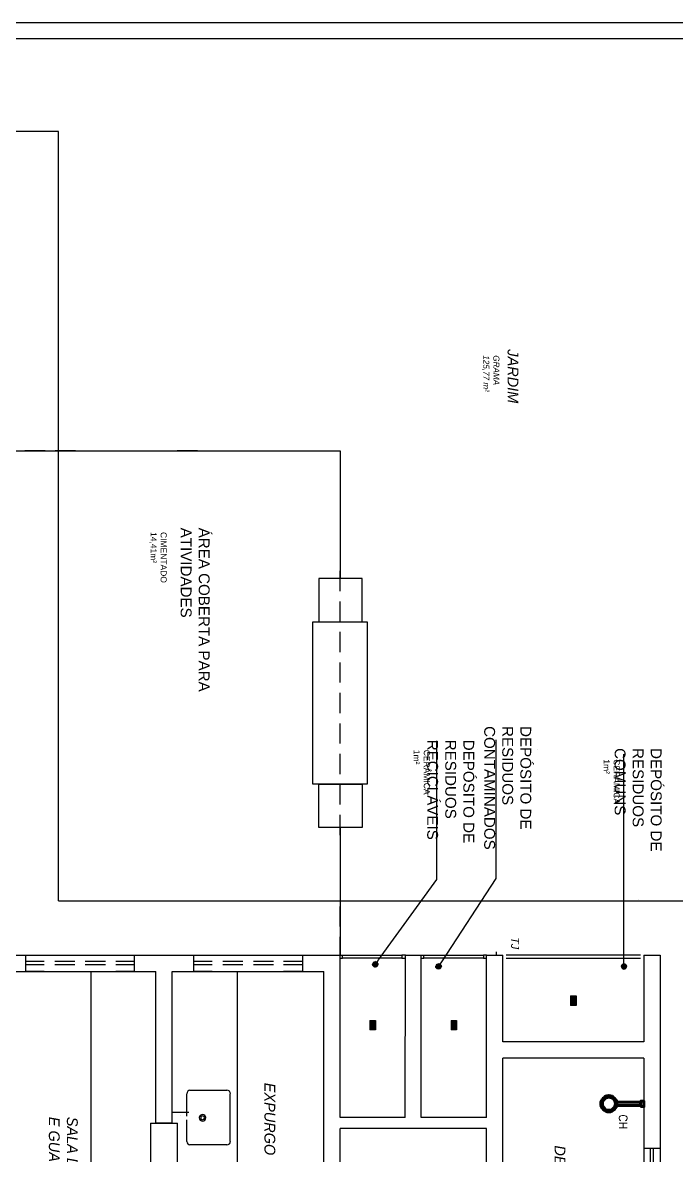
# Model space of a CAD drawing. Header units: millimetres. Extents: x 2273 to 2522, y 1034 to 1187.
# Drawn here: x 2408.77 to 2414.81, y 1175.18 to 1185.63 of the extents above; entities that cross this region are included whole.
import ezdxf
from ezdxf.enums import TextEntityAlignment as Align

# ---------------------------------------------------------------- set-up
doc = ezdxf.new("R2010")
doc.units = ezdxf.units.MM
doc.layers.add('LAYER8', color=8, linetype='Continuous')
doc.layers.add('PAREDES', color=4, linetype='Continuous', lineweight=100)
doc.styles.add('Romans', font='romans.shx')
doc.styles.get("Standard").update_dxf_attribs({"font": 'arial.ttf'})

# ---------------------------------------------------------------- blocks, each defined once
blk = doc.blocks.new('PEQ')
at = {"layer": 'PAREDES', "color": 0, "linetype": 'Continuous'}
for points in [[(315.06, 178.036), (315.01, 178.036), (315.01, 178.066), (315.06, 178.066), (315.06, 178.036)], [(315.019, 177.816), (315.019, 178.036)], [(315.049, 177.816), (315.049, 178.036)], [(315.034, 177.669), (315.049, 177.669), (315.063, 177.675), (315.075, 177.68), (315.087, 177.689), (315.096, 177.701), (315.102, 177.713), (315.107, 177.727), (315.107, 177.742), (315.107, 177.757), (315.102, 177.772), (315.096, 177.783), (315.087, 177.795), (315.075, 177.804), (315.063, 177.813), (315.049, 177.816), (315.034, 177.819), (315.019, 177.816), (315.004, 177.813), (314.993, 177.804), (314.981, 177.795), (314.972, 177.783), (314.963, 177.772), (314.96, 177.757), (314.957, 177.742), (314.96, 177.727), (314.963, 177.713), (314.972, 177.701), (314.981, 177.689), (314.993, 177.68), (315.004, 177.675), (315.019, 177.669), (315.034, 177.669)], [(315.034, 177.683), (315.046, 177.683), (315.057, 177.686), (315.066, 177.692), (315.075, 177.701), (315.084, 177.71), (315.09, 177.719), (315.093, 177.73), (315.093, 177.742), (315.093, 177.754), (315.09, 177.766), (315.084, 177.777), (315.075, 177.786), (315.066, 177.792), (315.057, 177.798), (315.046, 177.801), (315.034, 177.804), (315.022, 177.801), (315.01, 177.798), (314.999, 177.792), (314.99, 177.786), (314.984, 177.777), (314.978, 177.766), (314.975, 177.754), (314.972, 177.742), (314.975, 177.73), (314.978, 177.719), (314.984, 177.71), (314.99, 177.701), (314.999, 177.692), (315.01, 177.686), (315.022, 177.683), (315.034, 177.683)]]:
    blk.add_lwpolyline(points, dxfattribs=at)

msp = doc.modelspace()

# ---------------------------------------------------------------- hatches: boundary and pattern name
at = {"layer": 'LAYER8', "linetype": 'Continuous'}
for points in [[(2412.008, 1176.954), (2412.002, 1176.942), (2412.028, 1176.939), (2412.008, 1176.954), (2412.002, 1176.942), (2412.028, 1176.939), (2412.005, 1176.927), (2412.002, 1176.942), (2412.008, 1176.954), (2412.028, 1176.939), (2412.005, 1176.927), (2412.014, 1176.918), (2412.028, 1176.939)], [(2412.043, 1176.96), (2412.028, 1176.965), (2412.028, 1176.939), (2412.043, 1176.96), (2412.028, 1176.965), (2412.028, 1176.939), (2412.017, 1176.963), (2412.028, 1176.965), (2412.043, 1176.96), (2412.028, 1176.939), (2412.017, 1176.963), (2412.008, 1176.954), (2412.028, 1176.939)], [(2412.014, 1176.918), (2412.025, 1176.913), (2412.028, 1176.939), (2412.014, 1176.918), (2412.025, 1176.913), (2412.028, 1176.939), (2412.037, 1176.915), (2412.025, 1176.913), (2412.014, 1176.918), (2412.028, 1176.939), (2412.037, 1176.915), (2412.049, 1176.924), (2412.028, 1176.939)], [(2412.049, 1176.924), (2412.052, 1176.936), (2412.028, 1176.939), (2412.049, 1176.924), (2412.052, 1176.936), (2412.028, 1176.939), (2412.052, 1176.948), (2412.052, 1176.936), (2412.049, 1176.924), (2412.028, 1176.939), (2412.052, 1176.948), (2412.043, 1176.96), (2412.028, 1176.939)], [(2412.59, 1176.936), (2412.587, 1176.921), (2412.611, 1176.921), (2412.59, 1176.936), (2412.587, 1176.921), (2412.611, 1176.921), (2412.587, 1176.91), (2412.587, 1176.921), (2412.59, 1176.936), (2412.611, 1176.921), (2412.587, 1176.91), (2412.596, 1176.901), (2412.611, 1176.921)], [(2412.625, 1176.942), (2412.611, 1176.945), (2412.611, 1176.921), (2412.625, 1176.942), (2412.611, 1176.945), (2412.611, 1176.921), (2412.602, 1176.942), (2412.611, 1176.945), (2412.625, 1176.942), (2412.611, 1176.921), (2412.602, 1176.942), (2412.59, 1176.936), (2412.611, 1176.921)], [(2412.596, 1176.901), (2412.611, 1176.898), (2412.611, 1176.921), (2412.596, 1176.901), (2412.611, 1176.898), (2412.611, 1176.921), (2412.622, 1176.898), (2412.611, 1176.898), (2412.596, 1176.901), (2412.611, 1176.921), (2412.622, 1176.898), (2412.631, 1176.907), (2412.611, 1176.921)], [(2412.631, 1176.907), (2412.637, 1176.921), (2412.611, 1176.921), (2412.631, 1176.907), (2412.637, 1176.921), (2412.611, 1176.921), (2412.631, 1176.933), (2412.637, 1176.921), (2412.631, 1176.907), (2412.611, 1176.921), (2412.631, 1176.933), (2412.625, 1176.942), (2412.611, 1176.921)], [(2414.322, 1176.945), (2414.311, 1176.942), (2414.322, 1176.918), (2414.322, 1176.945), (2414.311, 1176.942), (2414.322, 1176.918), (2414.302, 1176.933), (2414.311, 1176.942), (2414.322, 1176.945), (2414.322, 1176.918), (2414.302, 1176.933), (2414.296, 1176.918), (2414.322, 1176.918)], [(2414.296, 1176.918), (2414.302, 1176.907), (2414.322, 1176.918), (2414.296, 1176.918), (2414.302, 1176.907), (2414.322, 1176.918), (2414.311, 1176.898), (2414.302, 1176.907), (2414.296, 1176.918), (2414.322, 1176.918), (2414.311, 1176.898), (2414.322, 1176.895), (2414.322, 1176.918)], [(2414.349, 1176.918), (2414.343, 1176.933), (2414.322, 1176.918), (2414.349, 1176.918), (2414.343, 1176.933), (2414.322, 1176.918), (2414.334, 1176.942), (2414.343, 1176.933), (2414.349, 1176.918), (2414.322, 1176.918), (2414.334, 1176.942), (2414.322, 1176.945), (2414.322, 1176.918)], [(2414.322, 1176.895), (2414.334, 1176.898), (2414.322, 1176.918), (2414.322, 1176.895), (2414.334, 1176.898), (2414.322, 1176.918), (2414.343, 1176.907), (2414.334, 1176.898), (2414.322, 1176.895), (2414.322, 1176.918), (2414.343, 1176.907), (2414.349, 1176.918), (2414.322, 1176.918)]]:
    msp.add_hatch(color=0, dxfattribs=at).paths.add_polyline_path(points)

# ---------------------------------------------------------------- linework, layer by layer
msp.add_line((2414.655, 1175.24), (2414.505, 1175.24), dxfattribs=at)
for points in [[(2419.758, 1185.63), (2391.993, 1185.63)], [(2419.605, 1185.48), (2391.993, 1185.48)], [(2414.505, 1177.524), (2414.655, 1177.524)], [(2408.602, 1177.024), (2411.702, 1177.024)], [(2411.702, 1175.524), (2411.702, 1177.024)], [(2411.725, 1177.024), (2412.272, 1177.024)], [(2412.302, 1175.524), (2412.305, 1177.024)], [(2412.452, 1175.524), (2412.452, 1177.024)], [(2412.475, 1177.024), (2413.025, 1177.024)], [(2413.055, 1175.524), (2413.055, 1177.024)], [(2413.205, 1176.224), (2413.205, 1177.024)], [(2414.475, 1177.024), (2413.234, 1177.024)], [(2414.505, 1177.024), (2414.505, 1176.224)], [(2414.505, 1177.024), (2414.655, 1177.024)], [(2414.655, 1177.024), (2414.655, 1173.121)], [(2412.272, 1176.995), (2411.725, 1176.995)], [(2413.025, 1176.995), (2412.475, 1176.995)], [(2413.234, 1176.995), (2414.475, 1176.995)], [(2408.602, 1176.874), (2410.002, 1176.874)], [(2410.002, 1175.474), (2410.002, 1176.874)], [(2410.152, 1175.474), (2410.152, 1176.874)], [(2410.152, 1176.874), (2411.552, 1176.874)], [(2411.552, 1173.274), (2411.552, 1176.874)], [(2414.505, 1176.224), (2413.205, 1176.224)], [(2414.505, 1176.074), (2413.205, 1176.074)], [(2413.205, 1173.274), (2413.205, 1176.074)], [(2414.505, 1176.074), (2414.505, 1173.274)], [(2412.302, 1175.524), (2411.702, 1175.524)], [(2413.055, 1175.524), (2412.452, 1175.524)], [(2411.702, 1173.274), (2411.702, 1175.424)], [(2413.055, 1175.424), (2411.702, 1175.424)], [(2413.055, 1173.274), (2413.055, 1175.424)], [(2414.564, 1175.24), (2414.564, 1175.07)], [(2414.593, 1175.24), (2414.593, 1175.07)]]:
    msp.add_lwpolyline(points, dxfattribs=at)
at = {"layer": 'LAYER8', "color": 0, "linetype": 'Continuous'}
for points in [[(2409.102, 1184.627), (2400.149, 1184.627)], [(2409.102, 1177.524), (2409.102, 1184.627)], [(2409.102, 1181.81), (2409.102, 1181.81)], [(2408.602, 1181.677), (2411.702, 1181.677), (2411.702, 1180.501)], [(2408.981, 1181.677), (2408.793, 1181.677)], [(2409.261, 1181.677), (2409.072, 1181.677)], [(2409.199, 1181.683), (2409.199, 1181.683)], [(2410.387, 1181.677), (2410.199, 1181.677)], [(2411.702, 1180.383), (2411.702, 1180.571)], [(2411.905, 1180.101), (2411.905, 1180.501), (2411.505, 1180.501), (2411.505, 1180.101), (2411.905, 1180.101)], [(2411.702, 1180.101), (2411.702, 1180.289)], [(2411.952, 1178.601), (2411.452, 1178.601), (2411.452, 1180.101), (2411.952, 1180.101), (2411.952, 1178.601)], [(2411.702, 1179.821), (2411.702, 1180.007)], [(2411.702, 1179.539), (2411.702, 1179.724)], [(2411.702, 1179.257), (2411.702, 1179.445)], [(2411.702, 1178.977), (2411.702, 1179.163)], [(2412.043, 1176.96), (2412.058, 1176.98), (2412.596, 1177.721), (2412.596, 1179.001)], [(2412.625, 1176.942), (2412.64, 1176.963), (2413.143, 1177.73), (2413.143, 1179.01)], [(2413.521, 1178.922), (2413.521, 1178.922)], [(2411.702, 1178.695), (2411.702, 1178.883)], [(2414.322, 1176.945), (2414.322, 1176.968), (2414.322, 1177.601), (2414.322, 1178.88)], [(2411.905, 1178.601), (2411.905, 1178.201), (2411.505, 1178.201), (2411.505, 1178.601), (2411.905, 1178.601)], [(2411.702, 1178.413), (2411.702, 1178.601)], [(2411.702, 1178.13), (2411.702, 1178.318)], [(2411.702, 1178.201), (2411.702, 1177.024)], [(2414.455, 1177.539), (2414.455, 1177.539)], [(2409.102, 1177.524), (2417.105, 1177.524)], [(2411.702, 1177.289), (2411.702, 1177.474)], [(2411.702, 1177.024), (2411.702, 1177.192)], [(2408.972, 1176.874), (2408.802, 1176.874), (2408.802, 1177.024), (2408.972, 1177.024)], [(2409.631, 1177.024), (2409.802, 1177.024), (2409.802, 1176.874)], [(2410.522, 1176.874), (2410.352, 1176.874), (2410.352, 1177.024), (2410.522, 1177.024)], [(2411.181, 1177.024), (2411.355, 1177.024), (2411.355, 1176.874)], [(2411.702, 1177.024), (2411.725, 1177.024)], [(2411.702, 1176.995), (2411.725, 1176.995), (2411.725, 1177.024)], [(2412.305, 1177.024), (2412.272, 1177.024), (2412.272, 1176.995), (2412.305, 1176.995)], [(2412.305, 1177.024), (2412.452, 1177.024)], [(2412.452, 1177.024), (2412.475, 1177.024)], [(2412.452, 1176.995), (2412.475, 1176.995), (2412.475, 1177.024)], [(2412.452, 1177.024), (2412.475, 1177.024)], [(2412.452, 1176.995), (2412.475, 1176.995), (2412.475, 1177.024)], [(2412.475, 1177.024), (2413.025, 1177.024)], [(2413.055, 1177.024), (2413.025, 1177.024), (2413.025, 1176.995), (2413.055, 1176.995)], [(2413.055, 1177.024), (2413.025, 1177.024), (2413.025, 1176.995), (2413.055, 1176.995)], [(2413.055, 1177.024), (2413.205, 1177.024)], [(2413.143, 1177.056), (2413.143, 1177.026)], [(2408.972, 1176.965), (2408.802, 1176.965)], [(2408.972, 1176.933), (2408.802, 1176.933)], [(2409.255, 1176.965), (2409.07, 1176.965)], [(2409.255, 1176.933), (2409.07, 1176.933)], [(2409.537, 1176.965), (2409.349, 1176.965)], [(2409.537, 1176.933), (2409.349, 1176.933)], [(2409.802, 1176.965), (2409.631, 1176.965)], [(2409.802, 1176.933), (2409.631, 1176.933)], [(2410.522, 1176.965), (2410.352, 1176.965)], [(2410.522, 1176.933), (2410.352, 1176.933)], [(2410.805, 1176.965), (2410.62, 1176.965)], [(2410.805, 1176.933), (2410.62, 1176.933)], [(2411.087, 1176.965), (2410.902, 1176.965)], [(2411.087, 1176.933), (2410.902, 1176.933)], [(2411.355, 1176.965), (2411.181, 1176.965)], [(2411.355, 1176.933), (2411.181, 1176.933)], [(2412.008, 1176.954), (2412.002, 1176.942), (2412.028, 1176.939), (2412.008, 1176.954)], [(2412.002, 1176.942), (2412.028, 1176.939), (2412.005, 1176.927), (2412.002, 1176.942)], [(2412.028, 1176.939), (2412.005, 1176.927), (2412.014, 1176.918), (2412.028, 1176.939)], [(2412.028, 1176.939), (2412.017, 1176.963), (2412.008, 1176.954), (2412.028, 1176.939)], [(2412.014, 1176.918), (2412.025, 1176.913), (2412.028, 1176.939), (2412.014, 1176.918)], [(2412.028, 1176.965), (2412.028, 1176.939), (2412.017, 1176.963), (2412.028, 1176.965)], [(2412.025, 1176.913), (2412.028, 1176.939), (2412.037, 1176.915), (2412.025, 1176.913)], [(2412.043, 1176.96), (2412.028, 1176.965), (2412.028, 1176.939), (2412.043, 1176.96)], [(2412.028, 1176.939), (2412.052, 1176.948), (2412.043, 1176.96), (2412.028, 1176.939)], [(2412.052, 1176.936), (2412.028, 1176.939), (2412.052, 1176.948), (2412.052, 1176.936)], [(2412.028, 1176.939), (2412.037, 1176.915), (2412.049, 1176.924), (2412.028, 1176.939)], [(2412.049, 1176.924), (2412.052, 1176.936), (2412.028, 1176.939), (2412.049, 1176.924)], [(2413.025, 1176.995), (2412.475, 1176.995)], [(2412.59, 1176.936), (2412.587, 1176.921), (2412.611, 1176.921), (2412.59, 1176.936)], [(2412.587, 1176.921), (2412.611, 1176.921), (2412.587, 1176.91), (2412.587, 1176.921)], [(2412.611, 1176.921), (2412.587, 1176.91), (2412.596, 1176.901), (2412.611, 1176.921)], [(2412.611, 1176.921), (2412.602, 1176.942), (2412.59, 1176.936), (2412.611, 1176.921)], [(2412.596, 1176.901), (2412.611, 1176.898), (2412.611, 1176.921), (2412.596, 1176.901)], [(2412.611, 1176.945), (2412.611, 1176.921), (2412.602, 1176.942), (2412.611, 1176.945)], [(2412.625, 1176.942), (2412.611, 1176.945), (2412.611, 1176.921), (2412.625, 1176.942)], [(2412.611, 1176.921), (2412.631, 1176.933), (2412.625, 1176.942), (2412.611, 1176.921)], [(2412.637, 1176.921), (2412.611, 1176.921), (2412.631, 1176.933), (2412.637, 1176.921)], [(2412.611, 1176.898), (2412.611, 1176.921), (2412.622, 1176.898), (2412.611, 1176.898)], [(2412.611, 1176.921), (2412.622, 1176.898), (2412.631, 1176.907), (2412.611, 1176.921)], [(2412.631, 1176.907), (2412.637, 1176.921), (2412.611, 1176.921), (2412.631, 1176.907)], [(2414.322, 1176.918), (2414.302, 1176.933), (2414.296, 1176.918), (2414.322, 1176.918)], [(2414.296, 1176.918), (2414.302, 1176.907), (2414.322, 1176.918), (2414.296, 1176.918)], [(2414.311, 1176.942), (2414.322, 1176.918), (2414.302, 1176.933), (2414.311, 1176.942)], [(2414.302, 1176.907), (2414.322, 1176.918), (2414.311, 1176.898), (2414.302, 1176.907)], [(2414.322, 1176.945), (2414.311, 1176.942), (2414.322, 1176.918), (2414.322, 1176.945)], [(2414.322, 1176.918), (2414.311, 1176.898), (2414.322, 1176.895), (2414.322, 1176.918)], [(2414.322, 1176.918), (2414.334, 1176.942), (2414.322, 1176.945), (2414.322, 1176.918)], [(2414.343, 1176.933), (2414.322, 1176.918), (2414.334, 1176.942), (2414.343, 1176.933)], [(2414.349, 1176.918), (2414.343, 1176.933), (2414.322, 1176.918), (2414.349, 1176.918)], [(2414.322, 1176.895), (2414.334, 1176.898), (2414.322, 1176.918), (2414.322, 1176.895)], [(2414.334, 1176.898), (2414.322, 1176.918), (2414.343, 1176.907), (2414.334, 1176.898)], [(2414.322, 1176.918), (2414.343, 1176.907), (2414.349, 1176.918), (2414.322, 1176.918)], [(2409.402, 1176.874), (2409.402, 1174.174)], [(2409.802, 1176.874), (2409.631, 1176.874)], [(2410.752, 1176.874), (2410.752, 1174.174)], [(2411.355, 1176.874), (2411.181, 1176.874)], [(2413.828, 1176.648), (2413.828, 1176.56)], [(2413.828, 1176.648), (2413.881, 1176.648), (2413.881, 1176.56), (2413.828, 1176.56)], [(2413.828, 1176.639), (2413.881, 1176.639)], [(2413.828, 1176.63), (2413.881, 1176.63)], [(2413.828, 1176.618), (2413.881, 1176.618)], [(2413.828, 1176.61), (2413.881, 1176.61)], [(2413.828, 1176.601), (2413.881, 1176.601)], [(2413.828, 1176.589), (2413.881, 1176.589)], [(2413.828, 1176.577), (2413.881, 1176.577)], [(2413.828, 1176.571), (2413.881, 1176.571)], [(2411.978, 1176.421), (2411.978, 1176.336)], [(2411.978, 1176.421), (2412.028, 1176.421), (2412.028, 1176.336), (2411.978, 1176.336)], [(2411.978, 1176.413), (2412.028, 1176.413)], [(2411.978, 1176.404), (2412.028, 1176.404)], [(2411.978, 1176.395), (2412.028, 1176.395)], [(2411.978, 1176.383), (2412.028, 1176.383)], [(2412.728, 1176.421), (2412.728, 1176.336)], [(2412.728, 1176.421), (2412.778, 1176.421), (2412.778, 1176.336), (2412.728, 1176.336)], [(2412.728, 1176.413), (2412.778, 1176.413)], [(2412.728, 1176.404), (2412.778, 1176.404)], [(2412.728, 1176.395), (2412.778, 1176.395)], [(2412.728, 1176.383), (2412.778, 1176.383)], [(2411.978, 1176.374), (2412.028, 1176.374)], [(2411.978, 1176.365), (2412.028, 1176.365)], [(2411.978, 1176.354), (2412.028, 1176.354)], [(2411.978, 1176.345), (2412.028, 1176.345)], [(2412.728, 1176.374), (2412.778, 1176.374)], [(2412.728, 1176.365), (2412.778, 1176.365)], [(2412.728, 1176.354), (2412.778, 1176.354)], [(2412.728, 1176.345), (2412.778, 1176.345)], [(2410.317, 1175.777), (2410.305, 1175.774), (2410.296, 1175.768), (2410.29, 1175.757), (2410.287, 1175.745)], [(2410.658, 1175.774), (2410.317, 1175.774)], [(2410.69, 1175.745), (2410.687, 1175.757), (2410.681, 1175.768), (2410.67, 1175.774), (2410.658, 1175.777)], [(2410.287, 1175.539), (2410.287, 1175.745)], [(2410.687, 1175.304), (2410.687, 1175.745)], [(2410.305, 1175.571), (2410.152, 1175.571)], [(2410.402, 1175.524), (2410.405, 1175.51), (2410.411, 1175.501), (2410.422, 1175.495), (2410.434, 1175.492), (2410.446, 1175.495), (2410.455, 1175.501), (2410.461, 1175.51), (2410.464, 1175.524), (2410.461, 1175.536), (2410.455, 1175.545), (2410.446, 1175.551), (2410.434, 1175.554), (2410.422, 1175.551), (2410.411, 1175.545), (2410.405, 1175.536), (2410.402, 1175.524)], [(2409.952, 1175.474), (2410.202, 1175.474)], [(2409.952, 1175.474), (2409.952, 1174.874), (2410.202, 1174.874), (2410.202, 1175.474)], [(2410.152, 1175.474), (2410.002, 1175.474)], [(2410.225, 1175.542), (2410.225, 1175.542)], [(2410.287, 1175.304), (2410.287, 1175.504)], [(2410.417, 1175.524), (2410.417, 1175.515), (2410.42, 1175.51), (2410.425, 1175.507), (2410.434, 1175.504), (2410.44, 1175.507), (2410.446, 1175.51), (2410.449, 1175.515), (2410.452, 1175.524), (2410.449, 1175.53), (2410.446, 1175.536), (2410.44, 1175.539), (2410.434, 1175.542), (2410.425, 1175.539), (2410.42, 1175.536), (2410.417, 1175.53), (2410.417, 1175.524)], [(2410.287, 1175.304), (2410.29, 1175.292), (2410.296, 1175.283), (2410.305, 1175.277), (2410.317, 1175.274)], [(2410.658, 1175.274), (2410.317, 1175.274)], [(2410.658, 1175.274), (2410.67, 1175.277), (2410.681, 1175.283), (2410.687, 1175.292), (2410.69, 1175.304)]]:
    msp.add_lwpolyline(points, dxfattribs=at)

# ---------------------------------------------------------------- block references
at = {"layer": 'LAYER8', "linetype": 'ByBlock', "rotation": 270.0202295058526}
msp.add_blockref('PEQ', (2236.329, 1490.623), dxfattribs=at)

# ---------------------------------------------------------------- texts
at = {"color": 3, "style": 'Romans'}
msp.add_text('CH', height=0.075, rotation=270, dxfattribs=at).set_placement((2414.352, 1175.554), align=Align.TOP_LEFT)
at = {"color": 3, "insert": (2413.355, 1177.19), "char_height": 0.075, "width": 1.59152, "attachment_point": 1, "rotation": 270, "style": 'Romans'}
msp.add_mtext('{\\fHarlow Solid Italic|b0|i0|c0|p82;TJ}', dxfattribs=at)
at = {"layer": 'LAYER8', "color": 0, "linetype": 'Continuous', "width": 1.59152, "attachment_point": 1, "rotation": 270}
for s, insert, char_height in [('{\\fHarlow Solid Italic|b0|i0|c0|p82;GRAMA\\P125,77 m²}', (2413.173, 1182.56), 0.05604), ('{\\fHarlow Solid Italic|b0|i0|c0|p82;JARDIM}', (2413.348, 1182.615), 0.1), ('{\\f@Arial Unicode MS|b0|i0|c0|p34;CIMENTADO\\P14,41m²}', (2410.102, 1180.929), 0.05604), ('{\\f@Arial Unicode MS|b0|i0|c0|p34;ÁREA COBERTA PARA ATIVIDADES}', (2410.498, 1180.969), 0.1), ('{\\f@Arial Unicode MS|b0|i0|c0|p34;DEPÓSITO DE RESIDUOS \\PCONTAMINADOS}', (2413.466, 1179.138), 0.1), ('{\\f@Arial Unicode MS|b0|i0|c0|p34;DEPÓSITO DE RESIDUOS \\PRECICLÁVEIS}', (2412.94, 1179.012), 0.1), ('{\\f@Arial Unicode MS|b0|i0|c0|p34;CERÂMICA\\P1m²}', (2412.531, 1178.919), 0.05604), ('{\\f@Arial Unicode MS|b0|i0|c0|p34;DEPÓSITO DE RESIDUOS \\PCOMUNS}', (2414.67, 1178.935), 0.1), ('{\\f@Arial Unicode MS|b0|i0|c0|p34;CERÂMICA\\P1m²}', (2414.283, 1178.831), 0.05604), ('{\\fHarlow Solid Italic|b0|i0|c0|p82;EXPURGO}', (2411.104, 1175.846), 0.1), ('{\\fHarlow Solid Italic|b0|i0|c0|p82;SALA DE ESTERILIZAÇÃO \\PE GUARDA DE MAT. EST.}', (2409.281, 1175.532), 0.1), ('{\\fHarlow Solid Italic|b0|i0|c0|p82;DEPÓSITO}', (2413.782, 1175.268), 0.1)]:
    msp.add_mtext(s, dxfattribs=dict(at, insert=insert, char_height=char_height))

doc.saveas('drawing.dxf')
